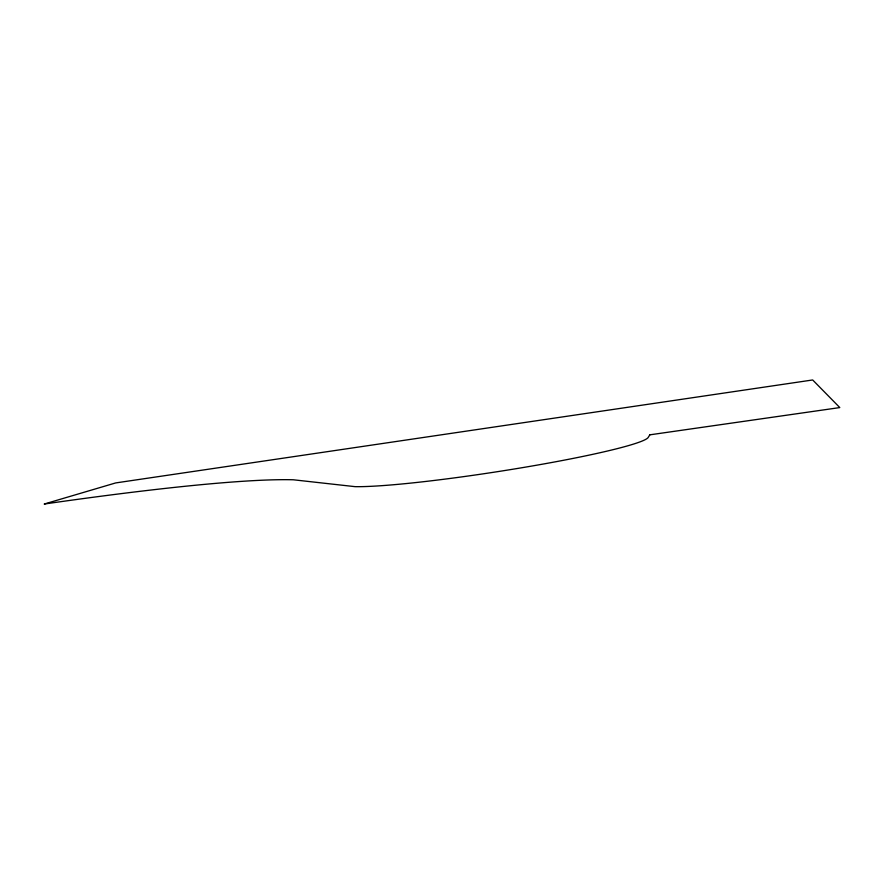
<?xml version="1.0" encoding="UTF-8"?>
<svg xmlns="http://www.w3.org/2000/svg" width="884" height="884" viewBox="0 0 884 884"><rect width="100%" height="100%" fill="white"/><g stroke="black" fill="none" stroke-linecap="round" stroke-linejoin="round"><path stroke-width="1.33" d="M649.839 434.829L648.259 437.348A154.866 11.525 -8.8 0 1 522.665 467.603A154.866 11.525 -8.8 0 1 355.048 486.653L293.333 479.78A581.197 40.134 -10.6 0 0 44.2 504.035L115.682 482.929L812.683 379.965L839.8 407.579L649.839 434.829"/></g></svg>
